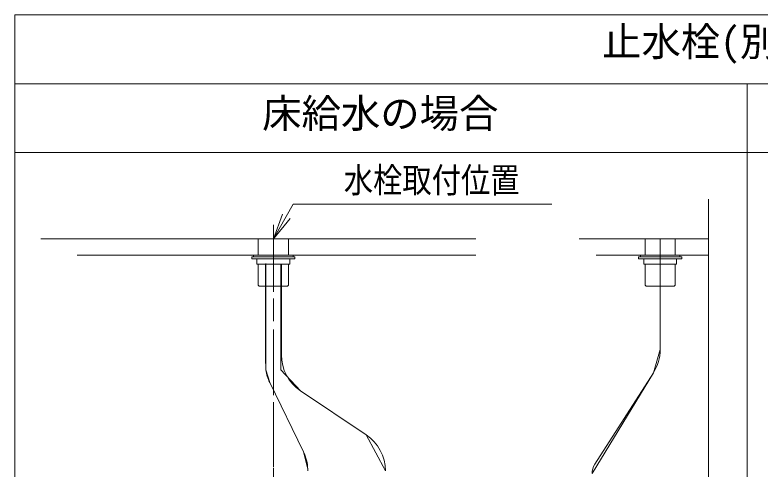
# Model space of a CAD drawing. Units: millimetres, scale not verified. Extents: x -1002 to 1002, y -687 to 676.
# Drawn here: x -34.3 to 344.1, y -454.7 to -223.9 of the extents above; entities that cross this region are included whole.
import ezdxf
from ezdxf.enums import TextEntityAlignment as Align

# ---------------------------------------------------------------- set-up
doc = ezdxf.new("R2010")
doc.units = ezdxf.units.MM
doc.header["$LTSCALE"] = 5
doc.layers.add('F-0', color=7, linetype='Continuous', lineweight=15)
doc.styles.add('ＭＳ ゴシック', font='')
doc.styles.get('ＭＳ ゴシック').set_extended_font_data('MS Gothic')

msp = doc.modelspace()

# ---------------------------------------------------------------- linework, layer by layer
at = {"layer": 'F-0', "lineweight": 18}
for p, q in [((-34.294, -617.674), (-34.294, -223.924)), ((-34.294, -223.924), (709.456, -223.924)), ((-34.294, -617.674), (-34.294, -223.924)), ((-34.294, -223.924), (709.456, -223.924)), ((-34.294, -258.924), (709.456, -258.924)), ((-34.294, -258.924), (709.456, -258.924)), ((337.581, -617.674), (337.581, -258.924)), ((337.581, -617.674), (337.581, -258.924))]:
    msp.add_line(p, q, dxfattribs=at)
at = {"layer": 'F-0'}
for p, q in [((-34.294, -293.924), (337.581, -293.924)), ((-34.294, -293.924), (337.581, -293.924)), ((337.581, -293.924), (709.456, -293.924)), ((337.581, -293.924), (709.456, -293.924)), ((317.894, -317.549), (317.894, -600.174)), ((317.894, -317.549), (317.894, -600.174)), ((96.956, -337.674), (107.06, -320.174)), ((96.956, -337.674), (107.06, -320.174)), ((107.06, -320.174), (238.31, -320.174)), ((107.06, -320.174), (238.31, -320.174)), ((96.956, -337.674), (101.624, -325.214)), ((96.956, -337.674), (101.624, -325.214)), ((96.956, -337.674), (103.519, -326.308)), ((96.956, -337.674), (103.519, -326.308)), ((96.956, -337.674), (105.413, -327.401)), ((96.956, -337.674), (105.413, -327.401)), ((96.956, -330.647), (96.956, -364.668)), ((96.956, -330.647), (96.956, -364.668)), ((-21.169, -337.674), (-2.4, -337.674)), ((-21.169, -337.674), (-2.4, -337.674)), ((199.769, -337.674), (-2.608, -337.674)), ((199.769, -337.674), (-2.608, -337.674)), ((89.3, -337.674), (89.3, -345.987)), ((89.3, -337.674), (89.3, -345.987)), ((104.613, -345.987), (104.613, -337.674)), ((104.613, -345.987), (104.613, -337.674)), ((252.269, -337.674), (317.894, -337.674)), ((252.269, -337.674), (317.894, -337.674)), ((317.894, -337.674), (261.356, -337.674)), ((317.894, -337.674), (261.356, -337.674)), ((285.738, -345.987), (285.738, -337.674)), ((285.738, -345.987), (285.738, -337.674)), ((293.394, -393.991), (293.394, -337.674)), ((293.394, -393.991), (293.394, -337.674)), ((293.394, -393.991), (293.394, -337.674)), ((293.394, -393.991), (293.394, -337.674)), ((301.05, -337.674), (301.05, -345.987)), ((301.05, -337.674), (301.05, -345.987)), ((199.769, -345.987), (-2.6, -345.987)), ((199.769, -345.987), (-2.6, -345.987)), ((-2.329, -345.987), (199.769, -345.987)), ((-2.329, -345.987), (199.769, -345.987)), ((86.019, -346.862), (86.019, -347.955)), ((107.894, -346.862), (86.019, -346.862)), ((86.019, -346.862), (86.019, -347.955)), ((107.894, -346.862), (86.019, -346.862)), ((86.019, -347.955), (107.894, -347.955)), ((86.019, -347.955), (107.894, -347.955)), ((86.894, -345.987), (107.019, -345.987)), ((86.894, -346.862), (86.894, -345.987)), ((86.894, -345.987), (107.019, -345.987)), ((86.894, -346.862), (86.894, -345.987)), ((107.019, -346.862), (86.894, -346.862)), ((107.019, -346.862), (86.894, -346.862)), ((105.269, -347.955), (88.644, -347.955)), ((88.644, -347.955), (88.644, -350.58)), ((105.269, -347.955), (88.644, -347.955)), ((88.644, -347.955), (88.644, -350.58)), ((105.269, -350.58), (105.269, -347.955)), ((105.269, -350.58), (105.269, -347.955)), ((107.019, -345.987), (107.019, -346.862)), ((107.019, -345.987), (107.019, -346.862)), ((107.894, -347.955), (107.894, -346.862)), ((107.894, -347.955), (107.894, -346.862)), ((107.894, -347.518), (107.894, -347.955)), ((107.894, -347.518), (107.894, -347.955)), ((282.456, -347.955), (282.456, -346.862)), ((282.456, -346.862), (304.331, -346.862)), ((282.456, -347.955), (282.456, -346.862)), ((282.456, -346.862), (304.331, -346.862)), ((282.456, -347.518), (282.456, -347.955)), ((282.456, -347.518), (282.456, -347.955)), ((304.331, -347.955), (282.456, -347.955)), ((304.331, -347.955), (282.456, -347.955)), ((283.331, -345.987), (283.331, -346.862)), ((303.456, -345.987), (283.331, -345.987)), ((283.331, -345.987), (283.331, -346.862)), ((303.456, -345.987), (283.331, -345.987)), ((283.331, -346.862), (303.456, -346.862)), ((283.331, -346.862), (303.456, -346.862)), ((285.081, -347.955), (301.706, -347.955)), ((285.081, -350.58), (285.081, -347.955)), ((285.081, -347.955), (301.706, -347.955)), ((285.081, -350.58), (285.081, -347.955)), ((301.706, -347.955), (301.706, -350.58)), ((301.706, -347.955), (301.706, -350.58)), ((303.456, -346.862), (303.456, -345.987)), ((303.456, -346.862), (303.456, -345.987)), ((304.331, -346.862), (304.331, -347.955)), ((304.331, -346.862), (304.331, -347.955)), ((88.644, -350.58), (105.269, -350.58)), ((88.644, -350.58), (105.269, -350.58)), ((89.3, -350.58), (89.3, -361.255)), ((89.3, -350.58), (89.3, -361.255)), ((92.885, -401.115), (92.885, -350.58)), ((92.885, -401.115), (92.885, -350.58)), ((93.128, -350.32), (93.128, -404.368)), ((93.128, -350.32), (93.128, -404.368)), ((100.784, -350.58), (100.784, -404.231)), ((100.784, -350.58), (100.784, -404.231)), ((101.028, -396.756), (101.028, -350.58)), ((101.028, -396.756), (101.028, -350.58)), ((104.613, -361.255), (104.613, -350.58)), ((104.613, -361.255), (104.613, -350.58)), ((301.706, -350.58), (285.081, -350.58)), ((301.706, -350.58), (285.081, -350.58)), ((285.738, -361.255), (285.738, -350.58)), ((285.738, -361.255), (285.738, -350.58)), ((301.05, -350.58), (301.05, -361.255)), ((301.05, -350.58), (301.05, -361.255)), ((89.628, -361.584), (89.3, -361.255)), ((89.628, -361.584), (89.3, -361.255)), ((89.738, -361.693), (89.628, -361.584)), ((89.738, -361.693), (89.628, -361.584)), ((89.738, -361.693), (103.781, -361.693)), ((89.738, -361.693), (103.781, -361.693)), ((103.781, -361.693), (104.175, -361.693)), ((103.781, -361.693), (104.175, -361.693)), ((104.284, -361.584), (104.175, -361.693)), ((104.284, -361.584), (104.175, -361.693)), ((104.613, -361.255), (104.284, -361.584)), ((104.613, -361.255), (104.284, -361.584)), ((285.738, -361.255), (286.066, -361.584)), ((285.738, -361.255), (286.066, -361.584)), ((286.066, -361.584), (286.175, -361.693)), ((286.066, -361.584), (286.175, -361.693)), ((286.569, -361.693), (286.175, -361.693)), ((286.569, -361.693), (286.175, -361.693)), ((300.613, -361.693), (286.569, -361.693)), ((300.613, -361.693), (286.569, -361.693)), ((300.613, -361.693), (300.722, -361.584)), ((300.613, -361.693), (300.722, -361.584)), ((300.722, -361.584), (301.05, -361.255)), ((300.722, -361.584), (301.05, -361.255)), ((96.956, -367.962), (96.956, -379.63)), ((96.956, -367.962), (96.956, -379.63)), ((96.956, -383.748), (96.956, -417.24)), ((96.956, -383.748), (96.956, -417.24)), ((95.089, -410.685), (93.128, -404.368)), ((95.089, -410.685), (93.128, -404.368)), ((110.709, -414.917), (100.784, -404.231)), ((110.709, -414.917), (100.784, -404.231)), ((258.831, -456.972), (289.945, -405.779)), ((258.831, -456.972), (289.945, -405.779)), ((95.089, -410.685), (112.252, -445.961)), ((95.089, -410.685), (112.252, -445.961)), ((95.089, -410.685), (112.252, -445.961)), ((95.089, -410.685), (112.252, -445.961)), ((110.709, -414.917), (144.15, -437.369)), ((144.15, -437.369), (110.709, -414.917)), ((110.709, -414.917), (144.15, -437.369)), ((144.15, -437.369), (110.709, -414.917)), ((96.956, -420.671), (96.956, -453.718)), ((96.956, -420.671), (96.956, -453.718)), ((153.831, -455.531), (144.15, -437.369)), ((153.831, -455.531), (144.15, -437.369)), ((114.44, -454.679), (112.252, -445.961)), ((114.44, -454.679), (112.252, -445.961)), ((96.956, -454.19), (96.956, -472.829)), ((96.956, -454.19), (96.956, -472.829))]:
    msp.add_line(p, q, dxfattribs=at)
for points in [[(310.51, -600.174), (317.894, -600.174), (317.894, -317.549)], [(310.51, -600.174), (317.894, -600.174), (317.894, -317.549)], [(260.891, -345.987), (317.894, -345.987), (261.403, -345.987)], [(260.891, -345.987), (317.894, -345.987), (261.403, -345.987)], [(104.175, -361.693), (104.131, -361.693), (96.081, -361.693)], [(104.175, -361.693), (104.131, -361.693), (96.081, -361.693)], [(286.175, -361.693), (286.219, -361.693), (294.269, -361.693)], [(286.175, -361.693), (286.219, -361.693), (294.269, -361.693)], [(260.211, -452.257), (289.945, -405.779), (293.394, -393.991)], [(260.211, -452.257), (289.945, -405.779), (293.394, -393.991)]]:
    msp.add_lwpolyline(points, dxfattribs=at)
for centre, radius, start, end in [((122.903, -396.756), 21.875, 180, 236.12262), ((122.903, -396.756), 21.875, 180, 236.12262), ((271.519, -393.991), 21.875, 327.39011, 0), ((271.519, -393.991), 21.875, 327.39011, 0), ((114.76, -401.115), 21.875, 188.55163, 205.94376), ((114.76, -401.115), 21.875, 188.55163, 205.94376), ((131.956, -455.531), 21.875, 0, 56.12262), ((131.956, -455.531), 21.875, 0, 56.12262), ((92.581, -455.531), 21.875, 2.23046, 25.94376), ((92.581, -455.531), 21.875, 2.23046, 25.94376), ((267.581, -456.972), 8.75, 147.39011, 180), ((267.581, -456.972), 8.75, 147.39011, 180), ((92.581, -455.531), 21.875, 0, 2.23046), ((92.581, -455.531), 21.875, 0, 2.23046)]:
    msp.add_arc(centre, radius, start, end, dxfattribs=at)

# ---------------------------------------------------------------- texts
at = {"layer": 'F-0', "style": 'ＭＳ ゴシック'}
for s, p in [('止水栓(別途手配)参考位置', (263.901, -249.24)), ('止水栓(別途手配)参考位置', (263.901, -249.24)), ('床給水の場合', (91.26, -285.697)), ('床給水の場合', (91.26, -285.697))]:
    msp.add_text(s, height=14.66, dxfattribs=at).set_placement(p, align=Align.BOTTOM_LEFT)
at = {"layer": 'F-0', "style": 'ＭＳ ゴシック', "width": 0.85}
msp.add_text('水栓取付位置', height=12.83, dxfattribs=at).set_placement((132.727, -318.141), align=Align.BOTTOM_LEFT)
msp.add_text('水栓取付位置', height=12.83, dxfattribs=at).set_placement((132.727, -318.141), align=Align.BOTTOM_LEFT)

doc.saveas('drawing.dxf')
